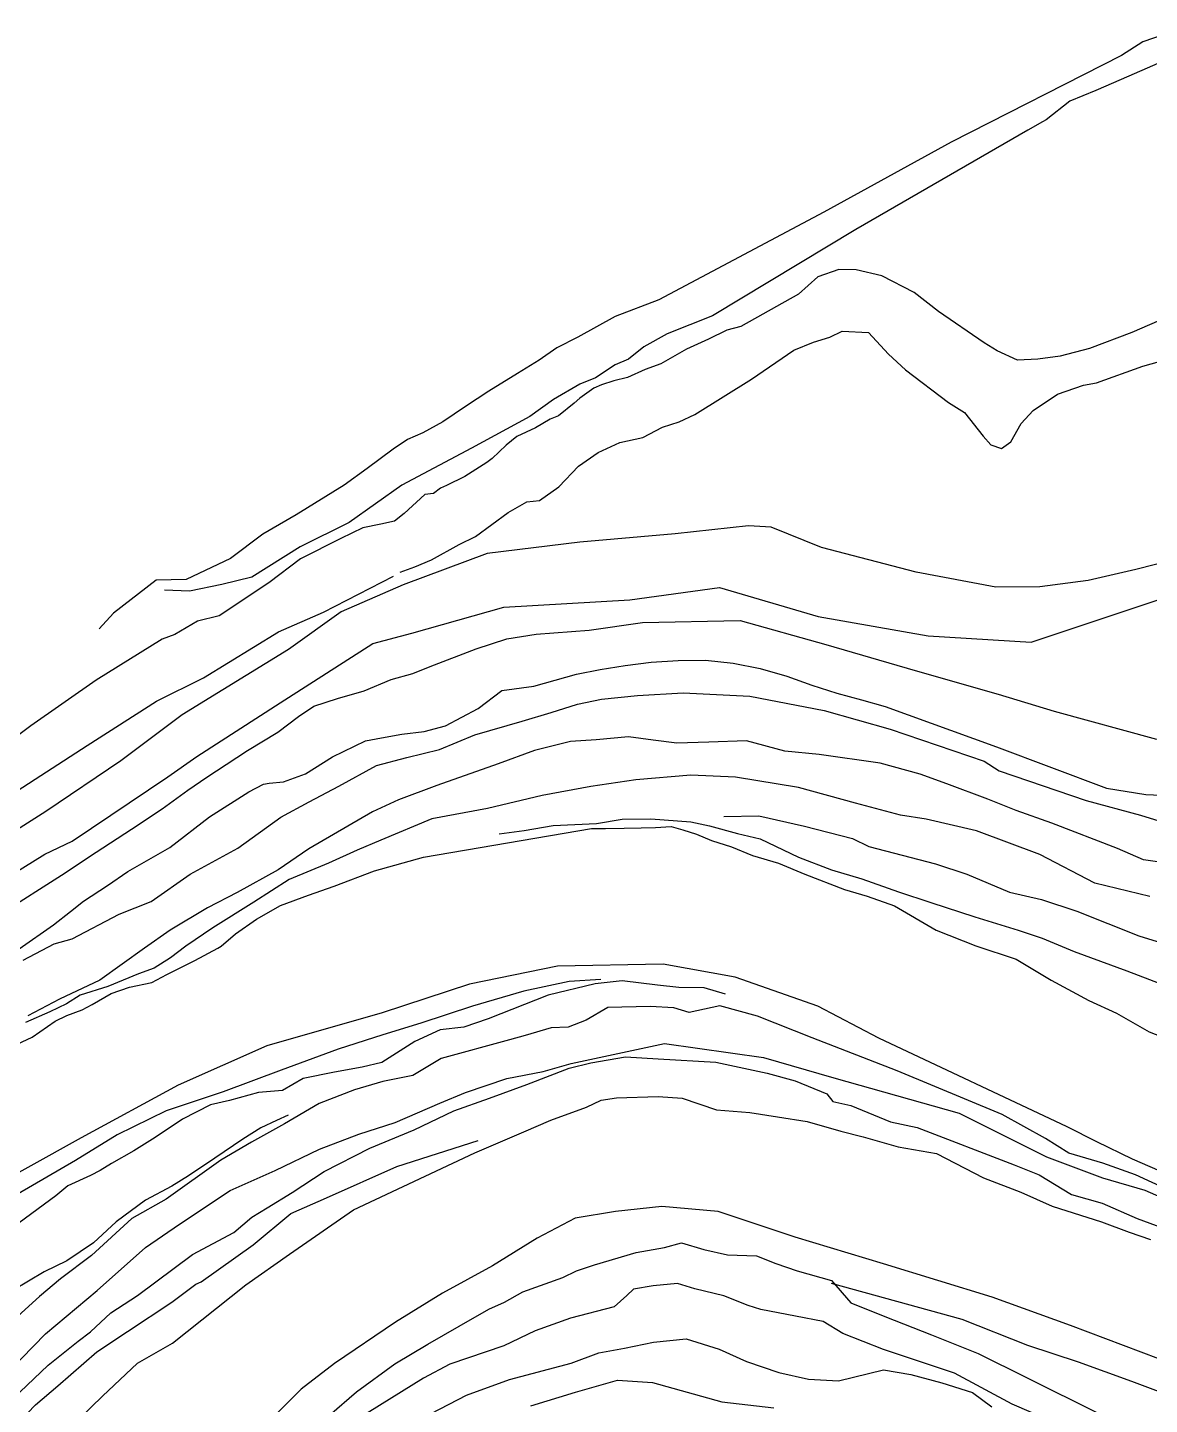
# Model space of a CAD drawing. Extents: x 73536 to 75854, y 478530 to 482386.
# Drawn here: x 74588.3 to 74834.2, y 480303.9 to 480605.6 of the extents above; entities that cross this region are included whole.
import ezdxf

# ---------------------------------------------------------------- set-up
doc = ezdxf.new("R2010")
doc.units = 0

msp = doc.modelspace()

# ---------------------------------------------------------------- linework, layer by layer
at = {"layer": 'TOPO_250913', "color": 30}
for points in [[(74841.85, 480605.606, 1739.645), (74832.736, 480602.507, 1739.705), (74828.062, 480599.472, 1738.138), (74790.677, 480580.483, 1738.45), (74762.847, 480565.147, 1737.855), (74726.627, 480545.944, 1737.607), (74717.111, 480542.271, 1737.372), (74708.931, 480537.721, 1738.056), (74704.31, 480535.41, 1737.791), (74700.415, 480532.71, 1737.491), (74695.66, 480529.825, 1737.403), (74689.405, 480525.904, 1737.484), (74684.315, 480522.558, 1737.019), (74679.325, 480519.221, 1736.913), (74674.975, 480516.806, 1736.655), (74671.565, 480515.34, 1736.459), (74668.444, 480513.241, 1736.522), (74662.783, 480508.946, 1736.046), (74657.695, 480505.335, 1735.584), (74647.225, 480498.791, 1734.618), (74639.869, 480494.55, 1733.515), (74632.795, 480489.266, 1733.85), (74623.117, 480484.666, 1733.114), (74616.483, 480484.482, 1733.179), (74607.159, 480477.268, 1734.621), (74604.024, 480473.85, 1734.321)], [(74839.523, 480599.266, 1732.742), (74833.691, 480596.703, 1732.274), (74827.953, 480594.248, 1731.823), (74822.375, 480591.821, 1731.346), (74816.704, 480589.459, 1730.821), (74811.515, 480585.366, 1730.403), (74810.72, 480584.927, 1729.725), (74807.517, 480583.098, 1729.396), (74769.833, 480561.381, 1729.711), (74738.422, 480542.396, 1730.094), (74728.513, 480538.494, 1729.857), (74723.335, 480535.646, 1729.993), (74720.008, 480532.921, 1730.108), (74717.081, 480531.725, 1730.044), (74712.761, 480528.865, 1730.053), (74709.345, 480527.472, 1730.039), (74703.555, 480524.096, 1730.088), (74698.396, 480520.36, 1730.132), (74685.596, 480513.417, 1730.056), (74670.328, 480505.357, 1730.392), (74658.822, 480497.175, 1729.665), (74648.055, 480491.827, 1729.559), (74637.466, 480485.143, 1729.208), (74630.902, 480483.576, 1728.927), (74623.82, 480482.113, 1728.699), (74618.345, 480482.328, 1730.04)], [(74840.232, 480543.095, 1729.58), (74830.318, 480538.742, 1728.756), (74821.01, 480535.246, 1728.368), (74814.575, 480533.606, 1728.107), (74809.696, 480532.948, 1727.916), (74805.239, 480532.722, 1728.372), (74800.823, 480534.741, 1728.894), (74797.956, 480536.521, 1729.248), (74787.94, 480543.394, 1728.304), (74782.62, 480547.548, 1728.131), (74775.555, 480551.207, 1727.924), (74769.89, 480552.531, 1727.776), (74766.092, 480552.595, 1728.329), (74761.501, 480550.966, 1729.043), (74757.261, 480547.17, 1729.108), (74744.59, 480540.059, 1729.462), (74741.556, 480539.276, 1729.37), (74737.53, 480537.313, 1729.597), (74732.719, 480535.11, 1729.54), (74727.092, 480531.885, 1729.346), (74723.666, 480530.656, 1729.464), (74719.774, 480528.895, 1729.438), (74716.813, 480528.197, 1729.191), (74714.107, 480527.277, 1729.235), (74712.409, 480526.612, 1729.026), (74709.356, 480524.388, 1728.791), (74708.12, 480523.283, 1728.755), (74704.648, 480520.522, 1729.085), (74702.841, 480519.755, 1729.294), (74699.607, 480517.888, 1729.294), (74695.574, 480515.986, 1729.173), (74693.193, 480514.105, 1729.084), (74690.136, 480511.143, 1729.307), (74688.935, 480510.315, 1729.007), (74684.129, 480507.214, 1729.314), (74680.15, 480505.223, 1729.135), (74678.788, 480504.632, 1729.255), (74677.273, 480503.53, 1729.291), (74675.372, 480503.243, 1729.377), (74670.835, 480499.095, 1729.266), (74668.74, 480497.452, 1729.059), (74665.73, 480496.752, 1729.194), (74661.822, 480495.992, 1729.237), (74656.965, 480493.666, 1729.288), (74648.149, 480489.166, 1728.949), (74641.222, 480483.952, 1728.178), (74630.304, 480476.676, 1728.067), (74625.593, 480475.551, 1728.482), (74620.631, 480472.593, 1730.979), (74617.842, 480471.54, 1731.983), (74603.403, 480462.564, 1731.321), (74589.031, 480452.592, 1731.383), (74578.047, 480444.428, 1730.695)], [(74669.985, 480486.231, 1715.846), (74673.183, 480487.417, 1715.697), (74676.821, 480488.93, 1715.714), (74682.9, 480492.338, 1715.498), (74686.502, 480494.081, 1715.535), (74693.669, 480499.361, 1715.536), (74697.723, 480501.642, 1715.431), (74700.514, 480501.931, 1715.113), (74704.752, 480504.952, 1715.156), (74709.075, 480509.454, 1714.993), (74713.329, 480512.463, 1714.997), (74718.103, 480514.689, 1715.002), (74723.151, 480515.784, 1715.006), (74727.456, 480518.035, 1715.009), (74731.079, 480519.197, 1714.919), (74734.567, 480520.838, 1714.807), (74746.959, 480528.54, 1714.831), (74756.223, 480534.884, 1714.996), (74760.513, 480536.65, 1715.064), (74764.108, 480537.784, 1715.119), (74766.821, 480539.047, 1715.135), (74772.625, 480538.795, 1715.174), (74776.988, 480534.018, 1715.212), (74780.7, 480530.594, 1715.229), (74790.162, 480523.403, 1715.268), (74793.659, 480521.216, 1715.282), (74797.732, 480516.085, 1715.299), (74799.373, 480514.192, 1715.306), (74801.709, 480513.375, 1715.312), (74803.788, 480514.823, 1715.354), (74806.06, 480518.861, 1715.431), (74808.666, 480521.711, 1715.497), (74814.008, 480525.295, 1715.504), (74819.702, 480527.236, 1715.51), (74822.546, 480527.743, 1715.217), (74832.711, 480531.379, 1714.982), (74848.139, 480535.7, 1714.759)], [(74844.095, 480490.162, 1714.135), (74831.178, 480486.806, 1714.108), (74820.732, 480484.452, 1714.086), (74810.159, 480483.012, 1714.113), (74800.465, 480482.994, 1714.138), (74783.073, 480486.243, 1714.249), (74762.326, 480491.682, 1714.857), (74751.274, 480496.098, 1714.658), (74746.32, 480496.407, 1714.577), (74730.228, 480494.657, 1714.452), (74709.368, 480492.852, 1714.629), (74689.079, 480490.372, 1715.019), (74670.668, 480483.481, 1715.53), (74657.027, 480477.597, 1715.876), (74645.549, 480469.318, 1715.034), (74631.103, 480460.462, 1714.297), (74622.218, 480454.988, 1714.523), (74608.741, 480444.91, 1714.727), (74592.321, 480433.836, 1714.681), (74558.185, 480412.084, 1714.419)], [(74379.501, 480294.721, 1715.02), (74397.049, 480302.22, 1714.818), (74410.33, 480312.098, 1714.976), (74426.148, 480324.377, 1714.909), (74434.092, 480334.198, 1715.126), (74441.56, 480338.55, 1714.878), (74445.595, 480338.833, 1714.742), (74461.635, 480351.279, 1714.929), (74476.001, 480360.622, 1714.954), (74513.678, 480387.351, 1715.357), (74529.542, 480397.494, 1714.872), (74543.416, 480407.433, 1715.161), (74564.209, 480422.339, 1714.699), (74584.829, 480437.549, 1714.885), (74601.409, 480448.289, 1715.433), (74616.61, 480458.006, 1715.694), (74626.89, 480463.102, 1715.619), (74643.289, 480473.18, 1716.036), (74653.203, 480477.49, 1716.549), (74668.538, 480485.376, 1716.019)], [(74579.684, 480416.756, 1700.211), (74592.147, 480424.453, 1700.365), (74598.138, 480427.329, 1700.339), (74619.055, 480441.43, 1700.072), (74625.459, 480445.896, 1699.974), (74643.694, 480457.636, 1700.252), (74664.015, 480470.657, 1700.624), (74672.551, 480472.855, 1700.561), (74692.719, 480478.56, 1700.671), (74720.318, 480480.221, 1700.067), (74739.924, 480482.885, 1699.097), (74761.589, 480476.532, 1699.899), (74785.683, 480472.32, 1700.024), (74808.221, 480470.91, 1700.375), (74849.647, 480484.735, 1700.435)], [(74582.733, 480411.498, 1700.027), (74595.74, 480419.875, 1699.61), (74603.393, 480424.892, 1699.768), (74611.078, 480429.911, 1699.672), (74617.798, 480434.365, 1699.92), (74623.49, 480438.463, 1699.798), (74627.593, 480441.37, 1699.707), (74631.838, 480444.115, 1699.742), (74636.565, 480447.15, 1699.619), (74643.158, 480451.185, 1699.624), (74647.721, 480454.611, 1699.789), (74651.055, 480456.876, 1699.623), (74656.282, 480458.597, 1699.786), (74662.107, 480460.274, 1699.969), (74668.032, 480462.747, 1699.854), (74672.72, 480464.027, 1699.828), (74676.585, 480465.596, 1699.681), (74686.63, 480469.446, 1699.778), (74693.387, 480471.657, 1699.6), (74699.778, 480472.7, 1699.571), (74711.396, 480473.555, 1699.359), (74723.093, 480475.218, 1698.946), (74744.497, 480475.67, 1698.86), (74763.216, 480470.385, 1699.553), (74782.788, 480464.696, 1699.667), (74801.009, 480459.518, 1699.994), (74813.297, 480455.795, 1699.718), (74835.701, 480449.689, 1700.234)], [(74586.499, 480403.747, 1684.834), (74594.024, 480408.996, 1684.633), (74597.739, 480411.899, 1684.501), (74600.597, 480414.141, 1684.55), (74605.883, 480417.565, 1684.53), (74610.307, 480420.678, 1684.881), (74619.518, 480425.913, 1685.01), (74628.205, 480432.665, 1685.253), (74636.854, 480438.093, 1685.581), (74640.064, 480439.829, 1685.346), (74641.251, 480440.027, 1685.127), (74644.449, 480440.293, 1685.177), (74649.254, 480442.091, 1685.173), (74655.123, 480445.816, 1685.187), (74662.409, 480449.304, 1684.715), (74665.872, 480449.972, 1684.538), (74670.329, 480450.768, 1684.564), (74675.242, 480451.332, 1684.554), (74679.94, 480452.613, 1684.541), (74687.053, 480456.357, 1684.825), (74692.247, 480460.3, 1684.602), (74699.287, 480461.257, 1684.291), (74708.619, 480463.877, 1684.415), (74713.771, 480464.965, 1684.42), (74719.284, 480465.802, 1684.456), (74724.944, 480466.545, 1684.331), (74730.877, 480466.925, 1684.419), (74736.91, 480466.946, 1684.565), (74742.961, 480466.347, 1684.65), (74748.846, 480465.143, 1684.565), (74754.672, 480463.459, 1684.63), (74760.217, 480461.526, 1684.819), (74765.675, 480459.722, 1684.966), (74771.047, 480458.315, 1684.845), (74776.249, 480456.797, 1684.853), (74800.638, 480447.965, 1684.582), (74824.722, 480438.932, 1683.257), (74833.371, 480437.544, 1683.809), (74841.851, 480437.156, 1683.316)], [(74587.402, 480401.24, 1684.279), (74594.198, 480404.839, 1684.031), (74598.077, 480405.9, 1684.261), (74608.414, 480411.326, 1683.754), (74615.396, 480414.089, 1684.362), (74623.947, 480420.115, 1684.493), (74634.446, 480425.76, 1684.642), (74643.855, 480432.533, 1684.884), (74650.041, 480435.957, 1684.825), (74656.551, 480439.396, 1684.941), (74664.77, 480443.922, 1684.53), (74671.455, 480445.61, 1684.366), (74678.572, 480447.367, 1684.468), (74686.353, 480450.63, 1684.273), (74696.701, 480453.579, 1684.498), (74703.088, 480455.505, 1684.367), (74708.818, 480457.363, 1684.107), (74714.095, 480458.445, 1683.777), (74721.972, 480459.212, 1683.799), (74731.989, 480459.843, 1683.601), (74746.631, 480459.116, 1683.817), (74762.851, 480455.955, 1684.276), (74777.31, 480451.886, 1684.243), (74797.912, 480444.811, 1684.311), (74801.254, 480442.7, 1684.045), (74820.308, 480436.237, 1684.281), (74832.209, 480432.989, 1684.426), (74839.03, 480430.904, 1684.839)], [(74835.91, 480422.755, 1669.377), (74832.87, 480423.228, 1669.403), (74827.149, 480425.688, 1669.435), (74812.791, 480431.269, 1669.605), (74804.977, 480434.027, 1669.696), (74798.772, 480436.478, 1669.77), (74789.732, 480439.849, 1669.876), (74783.91, 480441.994, 1669.945), (74775.177, 480444.369, 1670.045), (74761.812, 480446.267, 1670.192), (74754.292, 480446.999, 1670.003), (74745.832, 480449.309, 1669.966), (74737.627, 480449.032, 1670.258), (74730.581, 480448.775, 1670.358), (74725.395, 480449.432, 1670.26), (74719.999, 480450.198, 1670.345), (74712.951, 480449.508, 1670.23), (74707.282, 480449.125, 1670.09), (74699.392, 480447.21, 1670.32), (74691.445, 480444.252, 1670.609), (74678.004, 480439.519, 1670.883), (74669.594, 480436.394, 1670.679), (74663.943, 480433.712, 1670.524), (74649.945, 480425.642, 1670.36), (74643.236, 480421.017, 1670.502), (74634.293, 480416.082, 1670.237), (74627.751, 480412.717, 1669.97), (74619.555, 480407.839, 1669.942), (74613.938, 480403.83, 1670.099), (74604.202, 480396.848, 1670.57), (74595.339, 480392.71, 1671.355), (74588.432, 480389.043, 1671.504)], [(74834.209, 480415.194, 1669.417), (74822.215, 480418.112, 1669.239), (74810.125, 480424.409, 1669.242), (74796.232, 480429.598, 1668.497), (74785.254, 480432.136, 1669.245), (74779.633, 480433.039, 1669.003), (74769.735, 480435.67, 1668.902), (74757.264, 480439.083, 1669.916), (74743.489, 480441.302, 1670.223), (74733.685, 480441.744, 1670.206), (74721.606, 480440.765, 1670.235), (74711.764, 480439.274, 1670.462), (74701.1, 480437.281, 1670.02), (74689.085, 480434.491, 1670.294), (74676.89, 480432.185, 1669.334), (74665.745, 480427.548, 1669.149), (74660.532, 480425.35, 1669.367), (74654.313, 480422.49, 1668.726), (74645.658, 480418.923, 1669.166), (74637.929, 480413.918, 1668.541), (74628.964, 480408.311, 1669.444), (74623.023, 480404.266, 1669.484), (74619.644, 480401.725, 1669.351), (74616.058, 480399.509, 1668.911), (74612.641, 480398.21, 1669.43), (74605.891, 480395.441, 1670.125), (74599.852, 480393.595, 1670.464), (74596.867, 480391.637, 1670.362), (74593.195, 480389.935, 1670.466), (74587.899, 480387.575, 1670.791)], [(74691.693, 480428.881, 1660.078), (74697.116, 480429.65, 1659.399), (74703.494, 480430.739, 1658.257), (74712.991, 480431.167, 1657.927), (74718.587, 480432.138, 1657.097), (74724.872, 480432.23, 1656.583), (74733.691, 480431.549, 1656.329), (74737.769, 480430.673, 1655.741), (74743.914, 480428.977, 1655.772), (74748.84, 480427.821, 1655.123), (74757.247, 480423.832, 1655.354), (74764.502, 480421.021, 1654.672), (74771.158, 480419.058, 1654.919), (74779.174, 480416.208, 1654.983), (74786.281, 480413.873, 1655.009), (74795.889, 480410.72, 1655.267), (74805.411, 480407.811, 1655.01), (74810.634, 480406.068, 1655.218), (74817.676, 480403.146, 1655.292), (74829.184, 480398.882, 1655.108), (74836.634, 480396.049, 1655.102)], [(74740.878, 480432.747, 1654.5), (74748.566, 480432.857, 1654.497), (74758.605, 480430.578, 1654.493), (74769.067, 480427.864, 1654.489), (74772.675, 480426.121, 1654.487), (74787.258, 480422.322, 1654.481), (74794.126, 480420.077, 1654.478), (74803.512, 480416.167, 1654.474), (74810.503, 480414.537, 1654.471), (74818.226, 480411.97, 1654.468), (74831.822, 480406.559, 1654.462), (74838.663, 480404.459, 1654.459)], [(74572.281, 480376.399, 1670.662), (74589.378, 480384.373, 1667.356), (74594.388, 480387.86, 1667.123), (74596.925, 480389.094, 1666.574), (74600.28, 480390.359, 1666.169), (74602.508, 480391.493, 1666.026), (74606.681, 480393.917, 1665.901), (74610.698, 480395.291, 1665.423), (74615.578, 480396.34, 1664.729), (74618.888, 480398.106, 1664.471), (74625.005, 480401.173, 1663.748), (74630.043, 480403.898, 1663.064), (74630.725, 480404.307, 1662.9), (74633.882, 480406.985, 1662.47), (74638.528, 480410.183, 1662.241), (74643.795, 480413.191, 1661.532), (74649.888, 480415.494, 1661.052), (74655.513, 480417.456, 1660.56), (74664.331, 480420.82, 1659.687), (74675.073, 480423.813, 1658.435), (74711.873, 480430.055, 1655.644), (74714.943, 480430.05, 1655.254), (74719.038, 480430.181, 1654.779), (74722.798, 480430.204, 1654.563), (74725.932, 480430.295, 1654.363), (74729.343, 480430.535, 1654.173), (74731.897, 480429.763, 1653.938), (74734.89, 480428.827, 1653.749), (74738.207, 480427.429, 1653.682), (74742.59, 480426.09, 1653.78), (74747.216, 480424.176, 1653.145), (74752.892, 480422.471, 1652.602), (74758.652, 480420.082, 1652.137), (74767.361, 480416.724, 1651.015), (74772.31, 480415.294, 1651.017), (74778.308, 480413.136, 1650.157), (74787.421, 480407.814, 1649.383), (74796.132, 480404.405, 1648.276), (74804.985, 480401.453, 1647.532), (74812.656, 480396.853, 1646.766), (74820.862, 480392.391, 1645.482), (74826.927, 480389.615, 1644.8), (74834.085, 480385.522, 1644.056), (74841.649, 480382.595, 1643.349)], [(74589.378, 480384.373, 1667.356), (74594.388, 480387.86, 1667.123), (74596.925, 480389.094, 1666.574), (74600.28, 480390.359, 1666.169), (74602.508, 480391.493, 1666.026), (74606.681, 480393.917, 1665.901), (74610.698, 480395.291, 1665.423), (74615.578, 480396.34, 1664.729), (74618.888, 480398.106, 1664.471), (74625.005, 480401.173, 1663.748), (74630.043, 480403.898, 1663.064), (74630.725, 480404.307, 1662.9), (74633.882, 480406.985, 1662.47), (74638.528, 480410.183, 1662.241), (74643.795, 480413.191, 1661.532), (74649.888, 480415.494, 1661.052), (74655.513, 480417.456, 1660.56), (74664.331, 480420.82, 1659.687), (74675.073, 480423.813, 1658.435)], [(74838.191, 480354.264, 1642.202), (74830.417, 480357.595, 1643.318), (74822.644, 480361.403, 1644.515), (74816.139, 480364.734, 1645.089), (74774.835, 480384.173, 1649.648), (74761.5, 480391.169, 1650.83), (74743.356, 480397.508, 1652.503), (74727.616, 480400.35, 1654.007), (74704.444, 480399.913, 1656.316), (74685.207, 480395.978, 1658.304), (74666.028, 480389.679, 1660.334), (74640.799, 480382.471, 1662.982), (74621.337, 480373.82, 1665.088), (74600.072, 480362.287, 1667.43), (74576.645, 480349.312, 1670.016)], [(74713.977, 480397.021, 1657.46), (74706.992, 480396.56, 1658.1), (74697.113, 480394.405, 1658.967), (74685.803, 480391.153, 1659.781), (74674.526, 480387.403, 1661), (74666.177, 480384.848, 1662.147), (74656.363, 480381.696, 1663.337), (74643.876, 480377.128, 1664.861), (74631.196, 480372.407, 1666.172), (74618.674, 480368.188, 1667.587), (74607.995, 480362.975, 1669.079), (74598.846, 480357.361, 1670.312), (74586.304, 480350.021, 1672.046)], [(74741.248, 480393.806, 1655.153), (74736.596, 480395.178, 1655.56), (74731.01, 480395.242, 1656.16), (74726.366, 480395.73, 1656.214), (74718.638, 480396.728, 1657.481), (74712.709, 480396.063, 1658.012), (74702.432, 480393.595, 1658.872), (74689.266, 480388.403, 1659.879), (74683.951, 480386.535, 1660.268), (74678.769, 480385.933, 1660.946), (74673.224, 480383.405, 1660.909), (74665.965, 480378.82, 1661.022), (74661.629, 480377.774, 1661.42), (74655.575, 480376.711, 1661.817), (74648.726, 480375.276, 1661.959), (74644.172, 480372.684, 1662.563), (74638.916, 480372.204, 1664.448), (74632.57, 480370.499, 1665.609), (74628.414, 480369.512, 1665.704), (74622.283, 480366.36, 1666.05), (74616.265, 480362.344, 1666.69), (74611.603, 480359.436, 1667.102), (74606.757, 480356.642, 1667.519), (74604.273, 480355.168, 1667.931), (74602.095, 480354.064, 1667.965), (74597.188, 480351.798, 1668.429), (74594.511, 480349.566, 1668.972), (74586.465, 480343.667, 1671.054)], [(74841.071, 480349.585, 1642.232), (74831.076, 480354.186, 1643.595), (74823.937, 480356.724, 1644.544), (74816.48, 480358.945, 1646.038), (74811.403, 480362.118, 1647.189), (74801.878, 480367.42, 1646.504), (74778.902, 480376.989, 1649.231), (74760.277, 480384.193, 1651.6), (74748.266, 480388.954, 1652.942), (74740.039, 480391.204, 1654.178), (74733.27, 480389.735, 1654.324), (74729.932, 480390.821, 1654.398), (74724.792, 480391.102, 1654.507), (74715.476, 480390.834, 1654.703), (74710.754, 480388.065, 1654.819), (74706.782, 480386.547, 1655.284), (74703.035, 480386.438, 1655.573), (74697.346, 480384.735, 1656.032), (74693.917, 480383.756, 1656.018), (74678.952, 480379.676, 1656.74), (74672.778, 480375.99, 1656.676), (74666.166, 480374.676, 1656.284), (74659.983, 480372.838, 1657.218), (74652.256, 480369.823, 1656.563), (74644.658, 480365.367, 1656.483), (74637.411, 480361.341, 1656.446), (74630.687, 480357.428, 1656.88), (74618.683, 480348.882, 1656.573), (74611.216, 480344.617, 1656.662), (74602.328, 480336.507, 1656.497), (74595.555, 480331.399, 1656.497), (74590.971, 480327.564, 1656.548), (74586.233, 480323.254, 1656.543)], [(74584.363, 480311.238, 1641.25), (74592.255, 480319.35, 1641.056), (74603.625, 480328.847, 1640.503), (74614.186, 480338.25, 1640.883), (74621.659, 480343.413, 1640.304), (74632.708, 480350.793, 1640.27), (74642.587, 480355.162, 1639.783), (74652.301, 480359.814, 1639.892), (74660.919, 480363.077, 1640.286), (74668.911, 480365.696, 1640.755), (74678.694, 480369.871, 1640.377), (74684.3, 480372.208, 1639.93), (74693.336, 480375.322, 1640.515), (74701.326, 480376.815, 1640.5), (74707.477, 480378.565, 1640.37), (74727.866, 480382.964, 1640.95), (74749.615, 480379.929, 1641.275), (74764.997, 480375.432, 1641.228), (74792.462, 480367.721, 1641.236), (74811.634, 480358.149, 1640.805), (74823.861, 480353.536, 1641.066), (74833.139, 480350.849, 1641.259), (74840.836, 480347.507, 1640.864)], [(74586.671, 480306.532, 1640.311), (74592.865, 480312.48, 1640.318), (74599.45, 480317.772, 1639.789), (74602.127, 480319.78, 1639.679), (74606.619, 480323.96, 1639.767), (74612.393, 480327.777, 1639.678), (74624.483, 480336.708, 1639.555), (74633.54, 480341.532, 1639.177), (74637.507, 480344.943, 1639.506), (74640.873, 480346.947, 1639.397), (74646.297, 480350.349, 1639.409), (74653.3, 480354.915, 1639.544), (74663.31, 480360.042, 1639.809), (74673.065, 480364.072, 1639.507), (74681.719, 480368.223, 1639.501), (74689.582, 480370.985, 1639.328), (74697.729, 480373.998, 1640.054), (74707.009, 480377.56, 1639.832), (74711.753, 480378.722, 1639.862), (74719.366, 480380.07, 1640.09), (74726.504, 480379.595, 1639.947), (74739.152, 480378.893, 1640.959), (74750.363, 480376.493, 1641.195), (74756.533, 480374.802, 1640.866), (74763.477, 480371.946, 1641.673), (74764.783, 480370.272, 1640.587), (74768.711, 480369.374, 1640.719), (74777.418, 480365.782, 1640.157), (74783.291, 480364.528, 1640.056), (74804.531, 480356.367, 1640.223), (74809.957, 480354.185, 1640.718), (74817.09, 480349.864, 1640.916), (74823.774, 480347.985, 1640.708), (74831.452, 480344.614, 1640.279), (74851.711, 480337.162, 1641.408)], [(74592.387, 480293.735, 1610.706), (74604.75, 480305.697, 1615.323), (74612.406, 480312.891, 1615.858), (74620.066, 480317.339, 1616.309), (74636.128, 480330.065, 1617.498), (74645.758, 480336.825, 1618.097), (74659.728, 480346.52, 1619.804), (74686.314, 480359.023, 1622.862), (74697.091, 480363.633, 1624.087), (74702.985, 480366.189, 1624.623), (74710.833, 480368.984, 1625.559), (74714.042, 480370.542, 1625.933), (74717.403, 480371.097, 1626.401), (74726.511, 480371.338, 1626.949), (74731.803, 480370.991, 1628.289), (74739.262, 480368.412, 1628.312), (74746.57, 480367.85, 1629.205), (74752.659, 480366.907, 1629.639), (74759.126, 480365.882, 1630.045), (74766.552, 480363.737, 1630.645), (74771.461, 480362.484, 1631.334), (74779.097, 480360.334, 1631.63), (74787.481, 480358.879, 1632.449), (74797.787, 480353.504, 1633.093), (74805.945, 480350.406, 1633.502), (74812.862, 480347.308, 1634.16), (74823.63, 480343.871, 1635.37), (74829.747, 480341.662, 1636.412), (74834.368, 480340.035, 1636.992)], [(74645.422, 480367.293, 1657.087), (74642.89, 480366.085, 1657.029), (74639.461, 480364.524, 1657.025), (74635.515, 480362.043, 1657.196), (74629.381, 480357.844, 1657.455), (74623.625, 480353.954, 1656.995), (74619.925, 480351.705, 1657.217), (74614.175, 480348.654, 1658.032), (74607.756, 480343.885, 1657.781), (74602.776, 480339.316, 1657.424), (74596.909, 480335.352, 1657.035), (74591.98, 480332.933, 1656.986), (74585.085, 480328.838, 1657.055)], [(74580.986, 480294.422, 1627.478), (74590.069, 480303.754, 1628.612), (74594.973, 480307.98, 1629.752), (74603.492, 480315.368, 1629.767), (74610.209, 480319.841, 1628.666), (74619.925, 480326.255, 1627.258), (74625.203, 480330.232, 1626.91), (74626.352, 480330.725, 1626.284), (74637.791, 480338.861, 1627.224), (74645.993, 480345.713, 1625.932), (74653.867, 480349.155, 1626.689), (74669.275, 480355.986, 1625.881), (74687.059, 480361.711, 1625.851)], [(74836.213, 480313.884, 1640.469), (74816.845, 480321.182, 1637.918), (74799.723, 480327.358, 1635.671), (74775.864, 480334.656, 1632.578), (74756.496, 480340.55, 1630.069), (74739.654, 480346.164, 1627.873), (74727.304, 480347.287, 1626.351), (74717.199, 480346.164, 1625.167), (74708.356, 480344.715, 1624.145), (74699.997, 480340.343, 1623.169), (74690.226, 480334.239, 1622.197), (74679.23, 480328.238, 1620.811), (74668.941, 480321.929, 1619.606), (74655.566, 480312.868, 1617.669), (74648.308, 480307.212, 1616.72), (74641.79, 480300.693, 1615.934)], [(74648.594, 480296.402, 1615.264), (74660.42, 480306.611, 1617.571), (74668.839, 480312.745, 1619.404), (74676.025, 480317.096, 1620.114), (74682.94, 480321.023, 1620.526), (74689.389, 480324.745, 1621.074), (74692.854, 480326.299, 1621.559), (74696.854, 480328.545, 1622.466), (74705.636, 480331.657, 1623.008), (74708.592, 480333.125, 1623.301), (74712.546, 480334.504, 1624.228), (74721.694, 480337.166, 1622.949), (74727.927, 480338.263, 1625.945), (74731.606, 480339.269, 1627.762), (74736.515, 480337.837, 1628.652), (74741.736, 480336.676, 1628.548), (74748.063, 480336.448, 1627.972), (74752.267, 480334.78, 1628.303), (74756.998, 480333.176, 1629.307), (74764.462, 480331.019, 1628.754), (74768.705, 480326.108, 1629.055), (74776.144, 480323.165, 1627.054), (74786.371, 480319.115, 1625.733), (74796.598, 480315.065, 1624.36), (74807.386, 480309.714, 1623.641), (74823.08, 480301.899, 1624.655)], [(74813.042, 480300.065, 1610.005), (74804.048, 480303.954, 1609.954), (74791.408, 480310.696, 1609.567), (74775.871, 480315.933, 1609.737), (74766.94, 480319.387, 1609.306), (74762.689, 480322.069, 1609.61), (74756.587, 480323.241, 1609.95), (74749.012, 480324.646, 1609.99), (74746.234, 480325.592, 1609.973), (74740.891, 480327.688, 1610.686), (74734.564, 480329.241, 1610.69), (74730.742, 480330.378, 1610.832), (74725.399, 480329.847, 1610.703), (74721.088, 480329.158, 1610.715), (74719.651, 480327.725, 1610.727), (74716.888, 480325.297, 1610.995), (74707.315, 480322.813, 1609.718), (74699.563, 480319.986, 1609.688), (74692.662, 480316.683, 1609.662), (74680.847, 480312.708, 1609.974), (74675.099, 480309.615, 1610.016), (74660.604, 480300.618, 1610.126)], [(74764.453, 480330.455, 1632.214), (74793.049, 480322.567, 1633.753), (74807.449, 480316.873, 1634.805), (74818.551, 480313.199, 1636.228), (74830.213, 480309.004, 1637.641), (74843.634, 480303.909, 1638.806), (74853.853, 480300.64, 1639.557), (74864.585, 480299.801, 1639.846), (74872.072, 480297.118, 1639.86), (74883.223, 480295.945, 1639.587), (74890.51, 480295.173, 1639.054), (74895.804, 480294.105, 1638.52), (74901.31, 480292.316, 1638.216), (74906.48, 480290.808, 1638.106), (74912.164, 480288.478, 1637.617), (74917.415, 480287.262, 1637.864), (74921.731, 480285.68, 1637.934), (74927.268, 480285.541, 1637.835), (74931.117, 480285.351, 1638.008), (74935.283, 480286.401, 1638.587)], [(74668.873, 480297.775, 1610.31), (74684.52, 480305.894, 1609.671), (74693.97, 480309.307, 1609.847), (74707.424, 480312.951, 1609.611), (74713.541, 480315.22, 1609.354), (74719.103, 480316.22, 1609.524), (74725.486, 480317.49, 1609.843), (74732.635, 480318.266, 1610.932), (74739.849, 480315.99, 1611.542), (74745.898, 480313.27, 1611.254), (74752.987, 480310.884, 1611.321), (74759.465, 480309.393, 1610.876), (74765.991, 480309.054, 1610.095), (74775.852, 480311.485, 1609.184), (74781.863, 480310.46, 1609.356), (74788.65, 480308.585, 1608.908), (74795.357, 480306.507, 1608.382), (74799.608, 480303.381, 1608.827)], [(74698.633, 480303.561, 1594.76), (74708.393, 480306.561, 1594.751), (74717.579, 480309.174, 1594.743), (74725.283, 480308.699, 1594.736), (74740.444, 480304.468, 1594.722), (74751.824, 480303.122, 1594.712)]]:
    msp.add_polyline3d(points, dxfattribs=at)

doc.saveas('drawing.dxf')
